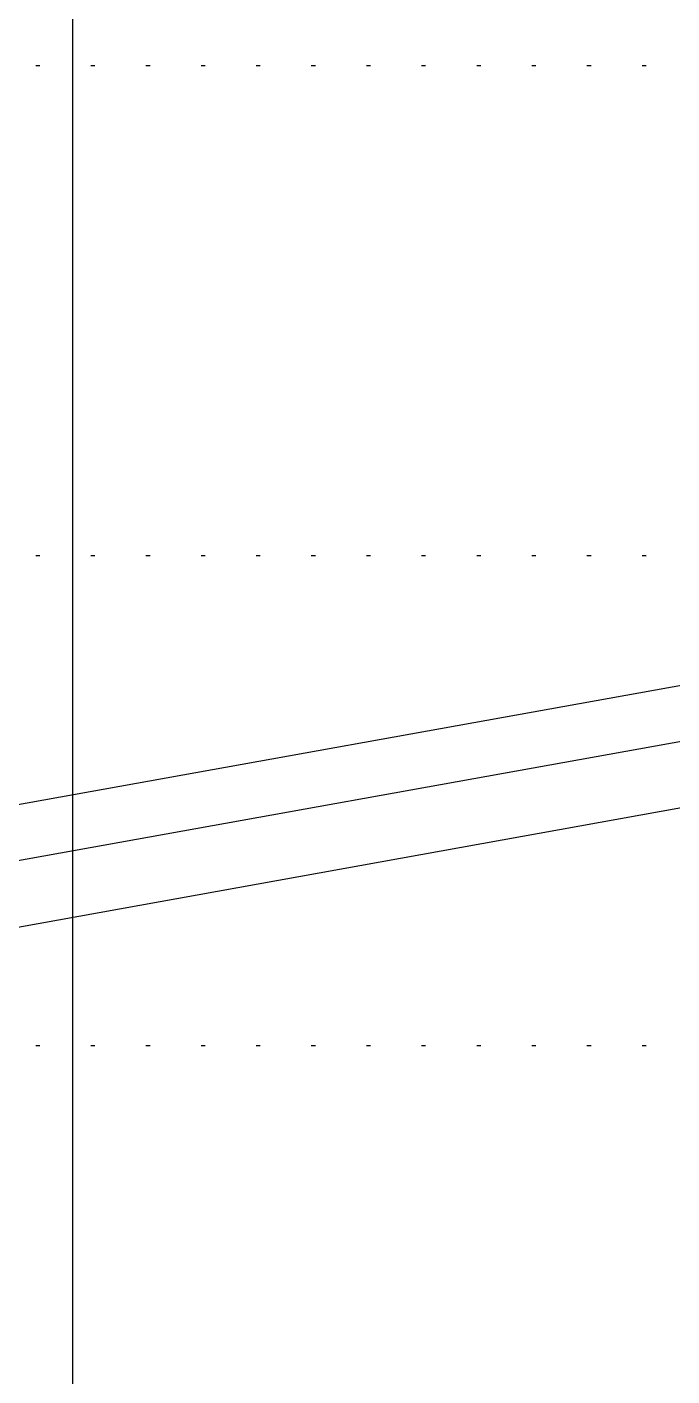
# Model space of a CAD drawing. Header units: millimetres. Extents: x -1499 to 6658, y -12483 to -6008.
# Drawn here: x 1795.04 to 1810.84, y -10993.15 to -10960.12 of the extents above; entities that cross this region are included whole.
import ezdxf

# ---------------------------------------------------------------- set-up
doc = ezdxf.new("R2010")
doc.units = ezdxf.units.MM
doc.linetypes.add('A-DOTLN01H', pattern=[0.125, 0, -0.125])
for name, color, linetype in [('CR-GRID', 56, 'A-DOTLN01H'), ('CS-CONC-MAJR', 4, 'Continuous'), ('CS-EXCV', 3, 'A-DIGLN01'), ('수직그리드', 1, 'Continuous')]:
    doc.layers.add(name, color=color, linetype=linetype)
doc.linetypes.add('A-DIGLN01', pattern='A,0.9,-0.2,[19,kscals.shx,S=0.1,R=180,X=0,Y=0],0.9', length=2)

msp = doc.modelspace()

# ---------------------------------------------------------------- linework, layer by layer
at = {"layer": 'CR-GRID', "linetype": 'A-DOTLN01H', "ltscale": 10}
for p, q in [((1436.157, -10961.058), (6636.157, -10961.058)), ((1436.157, -10985.058), (6636.157, -10985.058))]:
    msp.add_line(p, q, dxfattribs=at)
at = {"layer": 'CR-GRID', "color": 6, "linetype": 'A-DOTLN01H', "ltscale": 10}
msp.add_line((1436.157, -10973.058), (6636.157, -10973.058), dxfattribs=at)
at = {"layer": 'CS-CONC-MAJR'}
for p, q in [((2137.157, -10918.973), (1788.157, -10981.734)), ((2137.157, -10920.599), (1788.157, -10983.359))]:
    msp.add_line(p, q, dxfattribs=at)
at = {"layer": 'CS-EXCV', "ltscale": 5}
msp.add_line((2137.258, -10917.581), (1788.157, -10980.359), dxfattribs=at)
at = {"layer": '수직그리드'}
msp.add_line((1796.157, -10934.244), (1796.157, -11873.058), dxfattribs=at)

doc.saveas('drawing.dxf')
